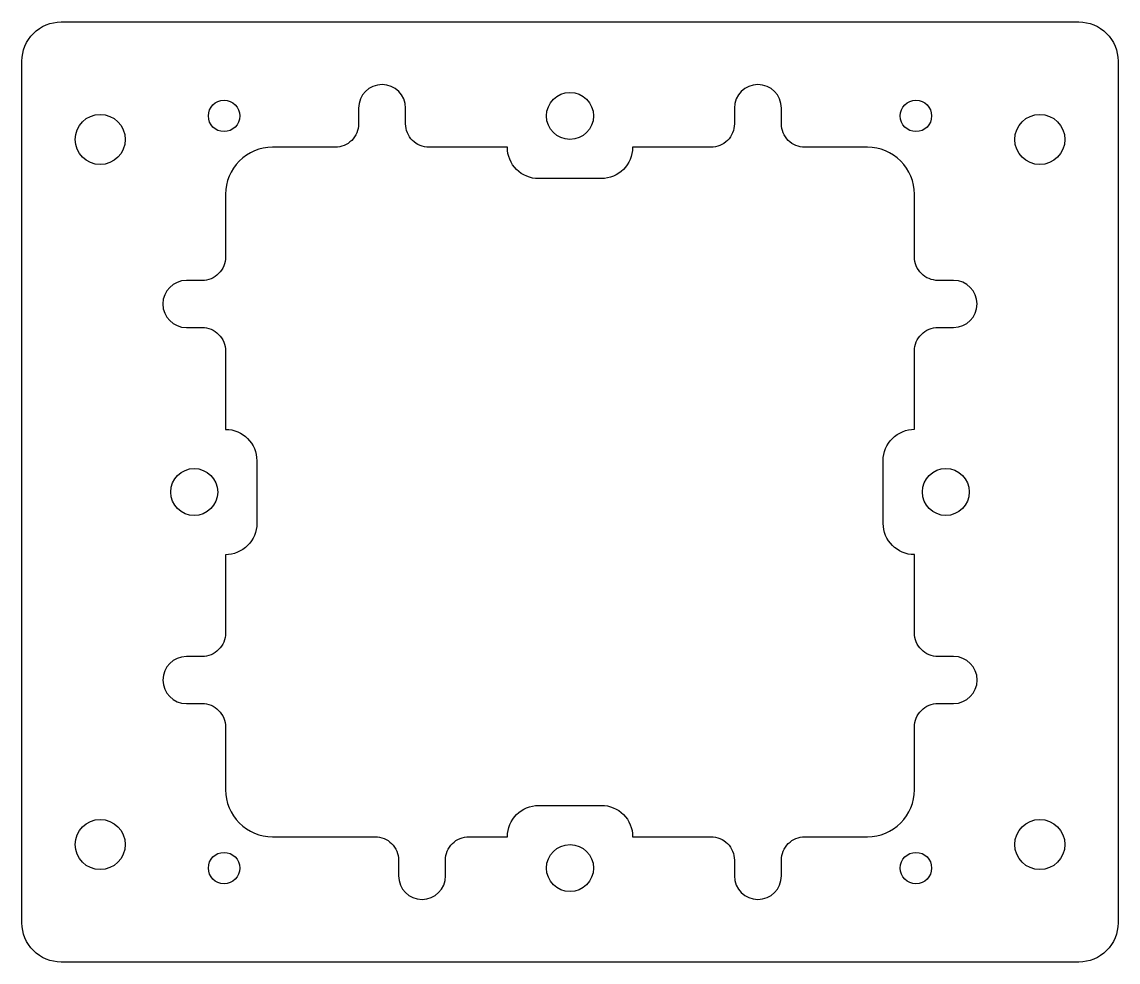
# Model space of a CAD drawing. Header units: millimetres. Extents: x 70 to 140, y 53.6 to 113.6.
import ezdxf

# ---------------------------------------------------------------- set-up
doc = ezdxf.new("R2010")
doc.units = ezdxf.units.MM
doc.layers.get('0').update_dxf_attribs({"linetype": 'CONTINUOUS'})

msp = doc.modelspace()

# ---------------------------------------------------------------- linework, layer by layer
for points in [[(137.5, 113.588, -0.414214), (140, 111.088), (140, 56.088, -0.414214), (137.5, 53.588), (72.5, 53.588, -0.414214), (70, 56.088), (70, 111.088, -0.414214), (72.5, 113.588)], [(81.5, 94.087, -0.414214), (83, 92.587), (83, 87.587, -0.414199), (84.999, 85.587), (85, 81.587, -0.414214), (83, 79.587), (83, 79.587), (83, 74.587, -0.414214), (81.5, 73.087), (80.5, 73.087, 1), (80.5, 70.087), (81.5, 70.087, -0.414214), (83, 68.587), (83, 64.588, 0.414214), (86, 61.588), (92.55, 61.588, -0.414214), (94.05, 60.088), (94.05, 59.088, 1), (97.05, 59.088), (97.05, 60.088, -0.414214), (98.55, 61.588), (101, 61.588, -0.414199), (103, 63.588), (107, 63.588, -0.414214), (109, 61.588), (109, 61.588), (114, 61.588, -0.414214), (115.5, 60.088), (115.5, 59.088, 1), (118.5, 59.088), (118.5, 60.088, -0.414214), (120, 61.588), (124, 61.588, 0.414214), (127, 64.588), (127, 68.589, -0.414214), (128.5, 70.089), (129.5, 70.089, 1), (129.5, 73.089), (128.5, 73.089, -0.414214), (127, 74.589), (127, 79.589, -0.414199), (125, 81.588), (124.999, 85.588, -0.414214), (126.999, 87.589), (127, 87.589), (127, 92.589, -0.414214), (128.5, 94.089), (129.499, 94.089, 1), (129.499, 97.089), (128.5, 97.089, -0.414214), (127, 98.589), (127, 102.588, 0.414214), (124, 105.588), (119.999, 105.588, -0.414214), (118.499, 107.088), (118.499, 108.088, 1), (115.499, 108.088), (115.499, 107.088, -0.414214), (113.999, 105.588), (108.999, 105.588, -0.414199), (106.999, 103.588), (102.999, 103.588, -0.414214), (100.999, 105.588), (100.999, 105.588), (95.999, 105.588, -0.414214), (94.499, 107.088), (94.499, 108.088, 1), (91.499, 108.088), (91.499, 107.088, -0.414214), (89.999, 105.588), (86, 105.588, 0.414214), (83, 102.588), (83, 98.587, -0.414214), (81.5, 97.087), (80.499, 97.087, 1), (80.499, 94.087)]]:
    msp.add_lwpolyline(points, format="xyb", close=True)
for centre, radius in [((82.907, 107.588), 1), ((104.999, 107.588), 1.5), ((127.091, 107.588), 1), ((75, 106.088), 1.6), ((135, 106.088), 1.6), ((81, 83.587), 1.5), ((129, 83.589), 1.5), ((75, 61.088), 1.6), ((135, 61.088), 1.6), ((105, 59.588), 1.5), ((82.908, 59.588), 1), ((127.092, 59.588), 1)]:
    msp.add_circle(centre, radius)

doc.saveas('drawing.dxf')
